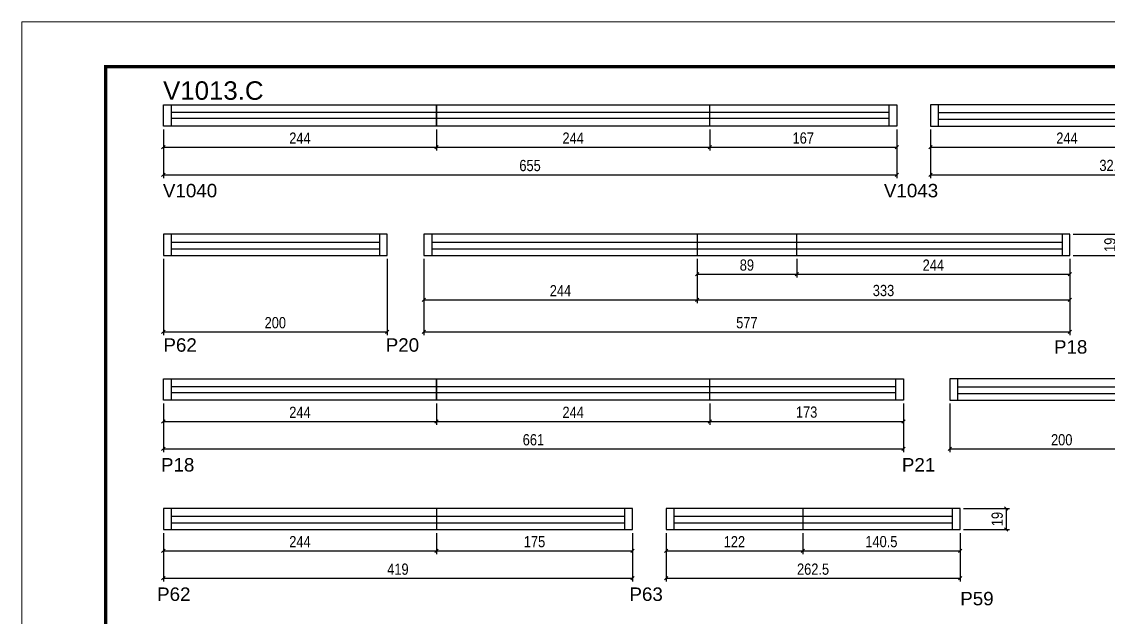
# Model space of a CAD drawing. Extents: x 1959 to 8212, y 239 to 4735.
# Drawn here: x 6727 to 7698, y 3055 to 3587 of the extents above; entities that cross this region are included whole.
import ezdxf

# ---------------------------------------------------------------- set-up
doc = ezdxf.new("R2010")
doc.units = 0
doc.linetypes.add('DASHED', pattern=[0.75, 0.5, -0.25])
for name, color, linetype in [('5', 5, 'Continuous'), ('COTA', 241, 'Continuous'), ('NOMENCLATURA', 7, 'Continuous'), ('Painéis', 200, 'Continuous'), ('SARR_2.2x7', 40, 'Continuous')]:
    doc.layers.add(name, color=color, linetype=linetype)
doc.layers.add('Folhas', color=255, linetype='Continuous', lineweight=9)
doc.layers.add('SARRAFO DE PRESSAO', color=251, linetype='DASHED', lineweight=9)
doc.styles.add('COTA TECNICA', font='techl___.ttf', dxfattribs={"height": 10})
doc.styles.add('COTA TECNICA-50', font='techl___.ttf', dxfattribs={"height": 10})
doc.styles.get("Standard").update_dxf_attribs({"font": 'arial.ttf'})
doc.dimstyles.new('COTA PAINEL-50', dxfattribs={"dimtxt": 10, "dimasz": 3, "dimexe": 3, "dimexo": 3, "dimgap": 3, "dimtad": 1, "dimdec": 1, "dimzin": 12, "dimdsep": 46, "dimtxsty": 'COTA TECNICA-50', "dimblk1": 'OBLIQUE', "dimblk2": 'OBLIQUE', "dimsah": 1, "dimcen": 0.9, "dimclrd": 4, "dimclre": 4, "dimclrt": 240, "dimadec": 1, "dimazin": 3, "dimtfac": 1, "dimtdec": 1, "dimtmove": 0, "dimatfit": 3, "dimfxl": 1, "dimtolj": 1, "dimtzin": 12, "dimarcsym": 0})
doc.dimstyles.new('PAINEL', dxfattribs={"dimtxt": 10, "dimasz": 3, "dimexe": 3, "dimexo": 3, "dimgap": 3, "dimtad": 1, "dimdec": 1, "dimzin": 12, "dimdsep": 46, "dimtxsty": 'COTA TECNICA', "dimblk1": 'OBLIQUE', "dimblk2": 'OBLIQUE', "dimsah": 1, "dimcen": 0.9, "dimclrd": 4, "dimclre": 4, "dimclrt": 240, "dimadec": 1, "dimazin": 3, "dimtfac": 1, "dimtdec": 1, "dimtmove": 0, "dimatfit": 3, "dimfxl": 1, "dimtolj": 1, "dimtzin": 12, "dimarcsym": 0})

# ---------------------------------------------------------------- blocks, each defined once
blk = doc.blocks.new('9999999999')
at = {"layer": 'Folhas'}
blk.add_lwpolyline([(98138.98, 34190.21), (99623.98, 34190.21), (99623.98, 35240.21), (98138.98, 35240.21)], close=True, dxfattribs=at)
at = {"layer": 'Folhas', "color": 30, "const_width": 3}
blk.add_lwpolyline([(98213.98, 34230.21), (99583.98, 34230.21), (99583.98, 35200.21), (98213.98, 35200.21)], close=True, dxfattribs=at)
blk = doc.blocks.new('_Oblique')
at = {"color": 0, "linetype": 'ByBlock', "lineweight": -2}
blk.add_line((-0.5, -0.5), (0.5, 0.5), dxfattribs=at)
blk = doc.blocks.new('*D75')
at = {"layer": 'COTA', "color": 4, "linetype": 'ByBlock', "lineweight": -2, "transparency": 16777216}
for p, q in [((6853.73, 3490.51), (6853.73, 3471.67)), ((7097.73, 3490.51), (7097.73, 3471.67)), ((6853.73, 3474.67), (7097.73, 3474.67))]:
    blk.add_line(p, q, dxfattribs=at)
at = {"layer": 'Defpoints', "color": 0, "linetype": 'ByBlock', "transparency": 16777216}
for p in [(6853.73, 3493.51), (7097.73, 3493.51), (7097.73, 3474.67)]:
    blk.add_point(p, dxfattribs=at)
at = {"layer": 'COTA', "color": 4, "linetype": 'ByBlock', "lineweight": -2, "transparency": 16777216, "xscale": 3, "yscale": 3, "zscale": 3, "rotation": 180}
blk.add_blockref('_Oblique', (6853.73, 3474.67), dxfattribs=at)
at = {"layer": 'COTA', "color": 4, "linetype": 'ByBlock', "lineweight": -2, "transparency": 16777216, "xscale": 3, "yscale": 3, "zscale": 3}
blk.add_blockref('_Oblique', (7097.73, 3474.67), dxfattribs=at)
at = {"layer": 'COTA', "color": 240, "linetype": 'ByBlock', "transparency": 16777216, "insert": (6975.73, 3482.74), "char_height": 10, "attachment_point": 5, "style": 'COTA TECNICA-50'}
blk.add_mtext('\\A1;244', dxfattribs=at)
blk = doc.blocks.new('*D76')
at = {"layer": 'COTA', "color": 4, "linetype": 'ByBlock', "lineweight": -2, "transparency": 16777216}
for p, q in [((7097.73, 3490.51), (7097.73, 3471.67)), ((7341.73, 3490.51), (7341.73, 3471.67)), ((7097.73, 3474.67), (7341.73, 3474.67))]:
    blk.add_line(p, q, dxfattribs=at)
at = {"layer": 'Defpoints', "color": 0, "linetype": 'ByBlock', "transparency": 16777216}
for p in [(7097.73, 3493.51), (7341.73, 3493.51), (7341.73, 3474.67)]:
    blk.add_point(p, dxfattribs=at)
at = {"layer": 'COTA', "color": 4, "linetype": 'ByBlock', "lineweight": -2, "transparency": 16777216, "xscale": 3, "yscale": 3, "zscale": 3, "rotation": 180}
blk.add_blockref('_Oblique', (7097.73, 3474.67), dxfattribs=at)
at = {"layer": 'COTA', "color": 4, "linetype": 'ByBlock', "lineweight": -2, "transparency": 16777216, "xscale": 3, "yscale": 3, "zscale": 3}
blk.add_blockref('_Oblique', (7341.73, 3474.67), dxfattribs=at)
at = {"layer": 'COTA', "color": 240, "linetype": 'ByBlock', "transparency": 16777216, "insert": (7219.73, 3482.74), "char_height": 10, "attachment_point": 5, "style": 'COTA TECNICA-50'}
blk.add_mtext('\\A1;244', dxfattribs=at)
blk = doc.blocks.new('*D77')
at = {"layer": 'COTA', "color": 4, "lineweight": -2, "transparency": 16777216}
for p, q in [((6853.73, 3490.51), (6853.73, 3447.09)), ((7508.73, 3490.51), (7508.73, 3447.09)), ((6853.73, 3450.09), (7508.73, 3450.09))]:
    blk.add_line(p, q, dxfattribs=at)
at = {"layer": 'Defpoints', "color": 0, "transparency": 16777216}
for p in [(6853.73, 3493.51), (7508.73, 3493.51), (7508.73, 3450.09)]:
    blk.add_point(p, dxfattribs=at)
at = {"layer": 'COTA', "color": 4, "lineweight": -2, "transparency": 16777216, "xscale": 3, "yscale": 3, "zscale": 3, "rotation": 180}
blk.add_blockref('_Oblique', (6853.73, 3450.09), dxfattribs=at)
at = {"layer": 'COTA', "color": 4, "lineweight": -2, "transparency": 16777216, "xscale": 3, "yscale": 3, "zscale": 3}
blk.add_blockref('_Oblique', (7508.73, 3450.09), dxfattribs=at)
at = {"layer": 'COTA', "color": 240, "transparency": 16777216, "insert": (7181.23, 3458.2), "char_height": 10, "attachment_point": 5, "style": 'COTA TECNICA'}
blk.add_mtext('\\A1;655', dxfattribs=at)
blk = doc.blocks.new('*D78')
at = {"layer": 'COTA', "color": 4, "lineweight": -2, "transparency": 16777216}
for p, q in [((7341.73, 3490.51), (7341.73, 3471.67)), ((7508.73, 3490.51), (7508.73, 3471.67)), ((7341.73, 3474.67), (7508.73, 3474.67))]:
    blk.add_line(p, q, dxfattribs=at)
at = {"layer": 'Defpoints', "color": 0, "transparency": 16777216}
for p in [(7341.73, 3493.51), (7508.73, 3493.51), (7508.73, 3474.67)]:
    blk.add_point(p, dxfattribs=at)
at = {"layer": 'COTA', "color": 4, "lineweight": -2, "transparency": 16777216, "xscale": 3, "yscale": 3, "zscale": 3, "rotation": 180}
blk.add_blockref('_Oblique', (7341.73, 3474.67), dxfattribs=at)
at = {"layer": 'COTA', "color": 4, "lineweight": -2, "transparency": 16777216, "xscale": 3, "yscale": 3, "zscale": 3}
blk.add_blockref('_Oblique', (7508.73, 3474.67), dxfattribs=at)
at = {"layer": 'COTA', "color": 240, "transparency": 16777216, "insert": (7425.23, 3482.77), "char_height": 10, "attachment_point": 5, "style": 'COTA TECNICA'}
blk.add_mtext('\\A1;167', dxfattribs=at)
blk = doc.blocks.new('*D79')
at = {"layer": 'COTA', "color": 4, "linetype": 'ByBlock', "lineweight": -2, "transparency": 16777216}
for p, q in [((7538.73, 3490.51), (7538.73, 3447.09)), ((7859.73, 3490.51), (7859.73, 3447.09)), ((7538.73, 3450.09), (7859.73, 3450.09))]:
    blk.add_line(p, q, dxfattribs=at)
at = {"layer": 'Defpoints', "color": 0, "linetype": 'ByBlock', "transparency": 16777216}
for p in [(7538.73, 3493.51), (7859.73, 3493.51), (7859.73, 3450.09)]:
    blk.add_point(p, dxfattribs=at)
at = {"layer": 'COTA', "color": 4, "linetype": 'ByBlock', "lineweight": -2, "transparency": 16777216, "xscale": 3, "yscale": 3, "zscale": 3, "rotation": 180}
blk.add_blockref('_Oblique', (7538.73, 3450.09), dxfattribs=at)
at = {"layer": 'COTA', "color": 4, "linetype": 'ByBlock', "lineweight": -2, "transparency": 16777216, "xscale": 3, "yscale": 3, "zscale": 3}
blk.add_blockref('_Oblique', (7859.73, 3450.09), dxfattribs=at)
at = {"layer": 'COTA', "color": 240, "linetype": 'ByBlock', "transparency": 16777216, "insert": (7699.23, 3458.3), "char_height": 10, "attachment_point": 5, "style": 'COTA TECNICA-50'}
blk.add_mtext('\\A1;321', dxfattribs=at)
blk = doc.blocks.new('*D80')
at = {"layer": 'COTA', "color": 4, "lineweight": -2, "transparency": 16777216}
for p, q in [((7538.73, 3490.51), (7538.73, 3471.67)), ((7782.73, 3490.51), (7782.73, 3471.67)), ((7538.73, 3474.67), (7782.73, 3474.67))]:
    blk.add_line(p, q, dxfattribs=at)
at = {"layer": 'Defpoints', "color": 0, "transparency": 16777216}
for p in [(7538.73, 3493.51), (7782.73, 3493.51), (7782.73, 3474.67)]:
    blk.add_point(p, dxfattribs=at)
at = {"layer": 'COTA', "color": 4, "lineweight": -2, "transparency": 16777216, "xscale": 3, "yscale": 3, "zscale": 3, "rotation": 180}
blk.add_blockref('_Oblique', (7538.73, 3474.67), dxfattribs=at)
at = {"layer": 'COTA', "color": 4, "lineweight": -2, "transparency": 16777216, "xscale": 3, "yscale": 3, "zscale": 3}
blk.add_blockref('_Oblique', (7782.73, 3474.67), dxfattribs=at)
at = {"layer": 'COTA', "color": 240, "transparency": 16777216, "insert": (7660.73, 3482.74), "char_height": 10, "attachment_point": 5, "style": 'COTA TECNICA'}
blk.add_mtext('\\A1;244', dxfattribs=at)
blk = doc.blocks.new('*D83')
at = {"layer": 'COTA', "color": 4, "linetype": 'ByBlock', "lineweight": -2, "transparency": 16777216}
for p, q in [((6853.73, 3374.98), (6853.73, 3306.79)), ((7053.73, 3374.98), (7053.73, 3306.79)), ((6853.73, 3309.79), (7053.73, 3309.79))]:
    blk.add_line(p, q, dxfattribs=at)
at = {"layer": 'Defpoints', "color": 0, "linetype": 'ByBlock', "transparency": 16777216}
for p in [(6853.73, 3377.98), (7053.73, 3377.98), (7053.73, 3309.79)]:
    blk.add_point(p, dxfattribs=at)
at = {"layer": 'COTA', "color": 4, "linetype": 'ByBlock', "lineweight": -2, "transparency": 16777216, "xscale": 3, "yscale": 3, "zscale": 3, "rotation": 180}
blk.add_blockref('_Oblique', (6853.73, 3309.79), dxfattribs=at)
at = {"layer": 'COTA', "color": 4, "linetype": 'ByBlock', "lineweight": -2, "transparency": 16777216, "xscale": 3, "yscale": 3, "zscale": 3}
blk.add_blockref('_Oblique', (7053.73, 3309.79), dxfattribs=at)
at = {"layer": 'COTA', "color": 240, "linetype": 'ByBlock', "transparency": 16777216, "insert": (6953.73, 3317.89), "char_height": 10, "attachment_point": 5, "style": 'COTA TECNICA-50'}
blk.add_mtext('\\A1;200', dxfattribs=at)
blk = doc.blocks.new('*D237')
at = {"layer": 'COTA', "color": 4, "linetype": 'ByBlock', "lineweight": -2, "transparency": 16777216}
for p, q in [((7086.39, 3374.98), (7086.39, 3306.79)), ((7663.39, 3374.98), (7663.39, 3306.79)), ((7086.39, 3309.79), (7663.39, 3309.79))]:
    blk.add_line(p, q, dxfattribs=at)
at = {"layer": 'Defpoints', "color": 0, "linetype": 'ByBlock', "transparency": 16777216}
for p in [(7086.39, 3377.98), (7663.39, 3377.98), (7663.39, 3309.79)]:
    blk.add_point(p, dxfattribs=at)
at = {"layer": 'COTA', "color": 4, "linetype": 'ByBlock', "lineweight": -2, "transparency": 16777216, "xscale": 3, "yscale": 3, "zscale": 3, "rotation": 180}
blk.add_blockref('_Oblique', (7086.39, 3309.79), dxfattribs=at)
at = {"layer": 'COTA', "color": 4, "linetype": 'ByBlock', "lineweight": -2, "transparency": 16777216, "xscale": 3, "yscale": 3, "zscale": 3}
blk.add_blockref('_Oblique', (7663.39, 3309.79), dxfattribs=at)
at = {"layer": 'COTA', "color": 240, "linetype": 'ByBlock', "transparency": 16777216, "insert": (7374.89, 3317.9), "char_height": 10, "attachment_point": 5, "style": 'COTA TECNICA-50'}
blk.add_mtext('\\A1;577', dxfattribs=at)
blk = doc.blocks.new('*D238')
at = {"layer": 'COTA', "color": 4, "lineweight": -2, "transparency": 16777216}
for p, q in [((7086.39, 3374.98), (7086.39, 3335.41)), ((7330.39, 3374.98), (7330.39, 3335.41)), ((7086.39, 3338.41), (7330.39, 3338.41))]:
    blk.add_line(p, q, dxfattribs=at)
at = {"layer": 'Defpoints', "color": 0, "transparency": 16777216}
for p in [(7086.39, 3377.98), (7330.39, 3377.98), (7330.39, 3338.41)]:
    blk.add_point(p, dxfattribs=at)
at = {"layer": 'COTA', "color": 4, "lineweight": -2, "transparency": 16777216, "xscale": 3, "yscale": 3, "zscale": 3, "rotation": 180}
blk.add_blockref('_Oblique', (7086.39, 3338.41), dxfattribs=at)
at = {"layer": 'COTA', "color": 4, "lineweight": -2, "transparency": 16777216, "xscale": 3, "yscale": 3, "zscale": 3}
blk.add_blockref('_Oblique', (7330.39, 3338.41), dxfattribs=at)
at = {"layer": 'COTA', "color": 240, "transparency": 16777216, "insert": (7208.39, 3346.48), "char_height": 10, "attachment_point": 5, "style": 'COTA TECNICA'}
blk.add_mtext('\\A1;244', dxfattribs=at)
blk = doc.blocks.new('*D239')
at = {"layer": 'COTA', "color": 4, "lineweight": -2, "transparency": 16777216}
for p, q in [((7330.39, 3374.98), (7330.39, 3335.41)), ((7663.39, 3374.98), (7663.39, 3335.41)), ((7330.39, 3338.41), (7663.39, 3338.41))]:
    blk.add_line(p, q, dxfattribs=at)
at = {"layer": 'Defpoints', "color": 0, "transparency": 16777216}
for p in [(7330.39, 3377.98), (7663.39, 3377.98), (7663.39, 3338.41)]:
    blk.add_point(p, dxfattribs=at)
at = {"layer": 'COTA', "color": 4, "lineweight": -2, "transparency": 16777216, "xscale": 3, "yscale": 3, "zscale": 3, "rotation": 180}
blk.add_blockref('_Oblique', (7330.39, 3338.41), dxfattribs=at)
at = {"layer": 'COTA', "color": 4, "lineweight": -2, "transparency": 16777216, "xscale": 3, "yscale": 3, "zscale": 3}
blk.add_blockref('_Oblique', (7663.39, 3338.41), dxfattribs=at)
at = {"layer": 'COTA', "color": 240, "transparency": 16777216, "insert": (7496.89, 3346.63), "char_height": 10, "attachment_point": 5, "style": 'COTA TECNICA'}
blk.add_mtext('\\A1;333', dxfattribs=at)
blk = doc.blocks.new('*D236')
at = {"layer": 'COTA', "color": 4, "lineweight": -2, "transparency": 16777216}
for p, q in [((7666.39, 3396.98), (7710.22, 3396.98)), ((7707.22, 3396.98), (7707.22, 3377.98)), ((7666.39, 3377.98), (7710.22, 3377.98))]:
    blk.add_line(p, q, dxfattribs=at)
at = {"layer": 'Defpoints', "color": 0, "transparency": 16777216}
for p in [(7663.39, 3396.98), (7663.39, 3377.98), (7707.22, 3377.98)]:
    blk.add_point(p, dxfattribs=at)
at = {"layer": 'COTA', "color": 4, "lineweight": -2, "transparency": 16777216, "xscale": 3, "yscale": 3, "zscale": 3}
for p, rotation in [((7707.22, 3396.98), 90), ((7707.22, 3377.98), 270)]:
    blk.add_blockref('_Oblique', p, dxfattribs=dict(at, rotation=rotation))
at = {"layer": 'COTA', "color": 240, "transparency": 16777216, "insert": (7699.14, 3387.48), "char_height": 10, "attachment_point": 5, "rotation": 90, "style": 'COTA TECNICA'}
blk.add_mtext('\\A1;19', dxfattribs=at)
blk = doc.blocks.new('*D240')
at = {"layer": 'COTA', "color": 4, "lineweight": -2, "transparency": 16777216}
for p, q in [((7330.39, 3374.98), (7330.39, 3358.23)), ((7419.39, 3374.98), (7419.39, 3358.23)), ((7330.39, 3361.23), (7419.39, 3361.23))]:
    blk.add_line(p, q, dxfattribs=at)
at = {"layer": 'Defpoints', "color": 0, "transparency": 16777216}
for p in [(7330.39, 3377.98), (7419.39, 3377.98), (7419.39, 3361.23)]:
    blk.add_point(p, dxfattribs=at)
at = {"layer": 'COTA', "color": 4, "lineweight": -2, "transparency": 16777216, "xscale": 3, "yscale": 3, "zscale": 3, "rotation": 180}
blk.add_blockref('_Oblique', (7330.39, 3361.23), dxfattribs=at)
at = {"layer": 'COTA', "color": 4, "lineweight": -2, "transparency": 16777216, "xscale": 3, "yscale": 3, "zscale": 3}
blk.add_blockref('_Oblique', (7419.39, 3361.23), dxfattribs=at)
at = {"layer": 'COTA', "color": 240, "transparency": 16777216, "insert": (7374.89, 3369.33), "char_height": 10, "attachment_point": 5, "style": 'COTA TECNICA'}
blk.add_mtext('\\A1;89', dxfattribs=at)
blk = doc.blocks.new('*D241')
at = {"layer": 'COTA', "color": 4, "lineweight": -2, "transparency": 16777216}
for p, q in [((7419.39, 3374.98), (7419.39, 3358.23)), ((7663.39, 3374.98), (7663.39, 3358.23)), ((7419.39, 3361.23), (7663.39, 3361.23))]:
    blk.add_line(p, q, dxfattribs=at)
at = {"layer": 'Defpoints', "color": 0, "transparency": 16777216}
for p in [(7419.39, 3377.98), (7663.39, 3377.98), (7663.39, 3361.23)]:
    blk.add_point(p, dxfattribs=at)
at = {"layer": 'COTA', "color": 4, "lineweight": -2, "transparency": 16777216, "xscale": 3, "yscale": 3, "zscale": 3, "rotation": 180}
blk.add_blockref('_Oblique', (7419.39, 3361.23), dxfattribs=at)
at = {"layer": 'COTA', "color": 4, "lineweight": -2, "transparency": 16777216, "xscale": 3, "yscale": 3, "zscale": 3}
blk.add_blockref('_Oblique', (7663.39, 3361.23), dxfattribs=at)
at = {"layer": 'COTA', "color": 240, "transparency": 16777216, "insert": (7541.39, 3369.31), "char_height": 10, "attachment_point": 5, "style": 'COTA TECNICA'}
blk.add_mtext('\\A1;244', dxfattribs=at)
blk = doc.blocks.new('*D242')
at = {"layer": 'COTA', "color": 4, "linetype": 'ByBlock', "lineweight": -2, "transparency": 16777216}
for p, q in [((6853.73, 3245.7), (6853.73, 3226.85)), ((7097.73, 3245.7), (7097.73, 3226.85)), ((6853.73, 3229.85), (7097.73, 3229.85))]:
    blk.add_line(p, q, dxfattribs=at)
at = {"layer": 'Defpoints', "color": 0, "linetype": 'ByBlock', "transparency": 16777216}
for p in [(6853.73, 3248.7), (7097.73, 3248.7), (7097.73, 3229.85)]:
    blk.add_point(p, dxfattribs=at)
at = {"layer": 'COTA', "color": 4, "linetype": 'ByBlock', "lineweight": -2, "transparency": 16777216, "xscale": 3, "yscale": 3, "zscale": 3, "rotation": 180}
blk.add_blockref('_Oblique', (6853.73, 3229.85), dxfattribs=at)
at = {"layer": 'COTA', "color": 4, "linetype": 'ByBlock', "lineweight": -2, "transparency": 16777216, "xscale": 3, "yscale": 3, "zscale": 3}
blk.add_blockref('_Oblique', (7097.73, 3229.85), dxfattribs=at)
at = {"layer": 'COTA', "color": 240, "linetype": 'ByBlock', "transparency": 16777216, "insert": (6975.73, 3237.92), "char_height": 10, "attachment_point": 5, "style": 'COTA TECNICA-50'}
blk.add_mtext('\\A1;244', dxfattribs=at)
blk = doc.blocks.new('*D243')
at = {"layer": 'COTA', "color": 4, "linetype": 'ByBlock', "lineweight": -2, "transparency": 16777216}
for p, q in [((7097.73, 3245.7), (7097.73, 3226.85)), ((7341.73, 3245.7), (7341.73, 3226.85)), ((7097.73, 3229.85), (7341.73, 3229.85))]:
    blk.add_line(p, q, dxfattribs=at)
at = {"layer": 'Defpoints', "color": 0, "linetype": 'ByBlock', "transparency": 16777216}
for p in [(7097.73, 3248.7), (7341.73, 3248.7), (7341.73, 3229.85)]:
    blk.add_point(p, dxfattribs=at)
at = {"layer": 'COTA', "color": 4, "linetype": 'ByBlock', "lineweight": -2, "transparency": 16777216, "xscale": 3, "yscale": 3, "zscale": 3, "rotation": 180}
blk.add_blockref('_Oblique', (7097.73, 3229.85), dxfattribs=at)
at = {"layer": 'COTA', "color": 4, "linetype": 'ByBlock', "lineweight": -2, "transparency": 16777216, "xscale": 3, "yscale": 3, "zscale": 3}
blk.add_blockref('_Oblique', (7341.73, 3229.85), dxfattribs=at)
at = {"layer": 'COTA', "color": 240, "linetype": 'ByBlock', "transparency": 16777216, "insert": (7219.73, 3237.92), "char_height": 10, "attachment_point": 5, "style": 'COTA TECNICA-50'}
blk.add_mtext('\\A1;244', dxfattribs=at)
blk = doc.blocks.new('*D244')
at = {"layer": 'COTA', "color": 4, "lineweight": -2, "transparency": 16777216}
for p, q in [((6853.73, 3245.7), (6853.73, 3202.27)), ((7514.73, 3245.7), (7514.73, 3202.27)), ((6853.73, 3205.27), (7514.73, 3205.27))]:
    blk.add_line(p, q, dxfattribs=at)
at = {"layer": 'Defpoints', "color": 0, "transparency": 16777216}
for p in [(6853.73, 3248.7), (7514.73, 3248.7), (7514.73, 3205.27)]:
    blk.add_point(p, dxfattribs=at)
at = {"layer": 'COTA', "color": 4, "lineweight": -2, "transparency": 16777216, "xscale": 3, "yscale": 3, "zscale": 3, "rotation": 180}
blk.add_blockref('_Oblique', (6853.73, 3205.27), dxfattribs=at)
at = {"layer": 'COTA', "color": 4, "lineweight": -2, "transparency": 16777216, "xscale": 3, "yscale": 3, "zscale": 3}
blk.add_blockref('_Oblique', (7514.73, 3205.27), dxfattribs=at)
at = {"layer": 'COTA', "color": 240, "transparency": 16777216, "insert": (7184.23, 3213.37), "char_height": 10, "attachment_point": 5, "style": 'COTA TECNICA'}
blk.add_mtext('\\A1;661', dxfattribs=at)
blk = doc.blocks.new('*D245')
at = {"layer": 'COTA', "color": 4, "lineweight": -2, "transparency": 16777216}
for p, q in [((7341.73, 3245.7), (7341.73, 3226.85)), ((7514.73, 3245.7), (7514.73, 3226.85)), ((7341.73, 3229.85), (7514.73, 3229.85))]:
    blk.add_line(p, q, dxfattribs=at)
at = {"layer": 'Defpoints', "color": 0, "transparency": 16777216}
for p in [(7341.73, 3248.7), (7514.73, 3248.7), (7514.73, 3229.85)]:
    blk.add_point(p, dxfattribs=at)
at = {"layer": 'COTA', "color": 4, "lineweight": -2, "transparency": 16777216, "xscale": 3, "yscale": 3, "zscale": 3, "rotation": 180}
blk.add_blockref('_Oblique', (7341.73, 3229.85), dxfattribs=at)
at = {"layer": 'COTA', "color": 4, "lineweight": -2, "transparency": 16777216, "xscale": 3, "yscale": 3, "zscale": 3}
blk.add_blockref('_Oblique', (7514.73, 3229.85), dxfattribs=at)
at = {"layer": 'COTA', "color": 240, "transparency": 16777216, "insert": (7428.23, 3238.07), "char_height": 10, "attachment_point": 5, "style": 'COTA TECNICA'}
blk.add_mtext('\\A1;173', dxfattribs=at)
blk = doc.blocks.new('*D247')
at = {"layer": 'COTA', "color": 4, "linetype": 'ByBlock', "lineweight": -2, "transparency": 16777216}
for p, q in [((7556.05, 3245.7), (7556.05, 3202.27)), ((7756.05, 3245.7), (7756.05, 3202.27)), ((7556.05, 3205.27), (7756.05, 3205.27))]:
    blk.add_line(p, q, dxfattribs=at)
at = {"layer": 'Defpoints', "color": 0, "linetype": 'ByBlock', "transparency": 16777216}
for p in [(7556.05, 3248.7), (7756.05, 3248.7), (7756.05, 3205.27)]:
    blk.add_point(p, dxfattribs=at)
at = {"layer": 'COTA', "color": 4, "linetype": 'ByBlock', "lineweight": -2, "transparency": 16777216, "xscale": 3, "yscale": 3, "zscale": 3, "rotation": 180}
blk.add_blockref('_Oblique', (7556.05, 3205.27), dxfattribs=at)
at = {"layer": 'COTA', "color": 4, "linetype": 'ByBlock', "lineweight": -2, "transparency": 16777216, "xscale": 3, "yscale": 3, "zscale": 3}
blk.add_blockref('_Oblique', (7756.05, 3205.27), dxfattribs=at)
at = {"layer": 'COTA', "color": 240, "linetype": 'ByBlock', "transparency": 16777216, "insert": (7656.05, 3213.37), "char_height": 10, "attachment_point": 5, "style": 'COTA TECNICA-50'}
blk.add_mtext('\\A1;200', dxfattribs=at)
blk = doc.blocks.new('*D248')
at = {"layer": 'COTA', "color": 4, "linetype": 'ByBlock', "lineweight": -2, "transparency": 16777216}
for p, q in [((6853.73, 3130.18), (6853.73, 3086.75)), ((7272.73, 3130.18), (7272.73, 3086.75)), ((6853.73, 3089.75), (7272.73, 3089.75))]:
    blk.add_line(p, q, dxfattribs=at)
at = {"layer": 'Defpoints', "color": 0, "linetype": 'ByBlock', "transparency": 16777216}
for p in [(6853.73, 3133.18), (7272.73, 3133.18), (7272.73, 3089.75)]:
    blk.add_point(p, dxfattribs=at)
at = {"layer": 'COTA', "color": 4, "linetype": 'ByBlock', "lineweight": -2, "transparency": 16777216, "xscale": 3, "yscale": 3, "zscale": 3, "rotation": 180}
blk.add_blockref('_Oblique', (6853.73, 3089.75), dxfattribs=at)
at = {"layer": 'COTA', "color": 4, "linetype": 'ByBlock', "lineweight": -2, "transparency": 16777216, "xscale": 3, "yscale": 3, "zscale": 3}
blk.add_blockref('_Oblique', (7272.73, 3089.75), dxfattribs=at)
at = {"layer": 'COTA', "color": 240, "linetype": 'ByBlock', "transparency": 16777216, "insert": (7063.23, 3097.86), "char_height": 10, "attachment_point": 5, "style": 'COTA TECNICA-50'}
blk.add_mtext('\\A1;419', dxfattribs=at)
blk = doc.blocks.new('*D249')
at = {"layer": 'COTA', "color": 4, "lineweight": -2, "transparency": 16777216}
for p, q in [((6853.73, 3130.18), (6853.73, 3111.33)), ((7097.73, 3130.18), (7097.73, 3111.33)), ((6853.73, 3114.33), (7097.73, 3114.33))]:
    blk.add_line(p, q, dxfattribs=at)
at = {"layer": 'Defpoints', "color": 0, "transparency": 16777216}
for p in [(6853.73, 3133.18), (7097.73, 3133.18), (7097.73, 3114.33)]:
    blk.add_point(p, dxfattribs=at)
at = {"layer": 'COTA', "color": 4, "lineweight": -2, "transparency": 16777216, "xscale": 3, "yscale": 3, "zscale": 3, "rotation": 180}
blk.add_blockref('_Oblique', (6853.73, 3114.33), dxfattribs=at)
at = {"layer": 'COTA', "color": 4, "lineweight": -2, "transparency": 16777216, "xscale": 3, "yscale": 3, "zscale": 3}
blk.add_blockref('_Oblique', (7097.73, 3114.33), dxfattribs=at)
at = {"layer": 'COTA', "color": 240, "transparency": 16777216, "insert": (6975.73, 3122.41), "char_height": 10, "attachment_point": 5, "style": 'COTA TECNICA'}
blk.add_mtext('\\A1;244', dxfattribs=at)
blk = doc.blocks.new('*D250')
at = {"layer": 'COTA', "color": 4, "lineweight": -2, "transparency": 16777216}
for p, q in [((7097.73, 3130.18), (7097.73, 3111.33)), ((7272.73, 3130.18), (7272.73, 3111.33)), ((7097.73, 3114.33), (7272.73, 3114.33))]:
    blk.add_line(p, q, dxfattribs=at)
at = {"layer": 'Defpoints', "color": 0, "transparency": 16777216}
for p in [(7097.73, 3133.18), (7272.73, 3133.18), (7272.73, 3114.33)]:
    blk.add_point(p, dxfattribs=at)
at = {"layer": 'COTA', "color": 4, "lineweight": -2, "transparency": 16777216, "xscale": 3, "yscale": 3, "zscale": 3, "rotation": 180}
blk.add_blockref('_Oblique', (7097.73, 3114.33), dxfattribs=at)
at = {"layer": 'COTA', "color": 4, "lineweight": -2, "transparency": 16777216, "xscale": 3, "yscale": 3, "zscale": 3}
blk.add_blockref('_Oblique', (7272.73, 3114.33), dxfattribs=at)
at = {"layer": 'COTA', "color": 240, "transparency": 16777216, "insert": (7185.23, 3122.44), "char_height": 10, "attachment_point": 5, "style": 'COTA TECNICA'}
blk.add_mtext('\\A1;175', dxfattribs=at)
blk = doc.blocks.new('*D253')
at = {"layer": 'COTA', "color": 4, "linetype": 'ByBlock', "lineweight": -2, "transparency": 16777216}
for p, q in [((7302.73, 3130.18), (7302.73, 3086.75)), ((7565.23, 3130.18), (7565.23, 3086.75)), ((7302.73, 3089.75), (7565.23, 3089.75))]:
    blk.add_line(p, q, dxfattribs=at)
at = {"layer": 'Defpoints', "color": 0, "linetype": 'ByBlock', "transparency": 16777216}
for p in [(7302.73, 3133.18), (7565.23, 3133.18), (7565.23, 3089.75)]:
    blk.add_point(p, dxfattribs=at)
at = {"layer": 'COTA', "color": 4, "linetype": 'ByBlock', "lineweight": -2, "transparency": 16777216, "xscale": 3, "yscale": 3, "zscale": 3, "rotation": 180}
blk.add_blockref('_Oblique', (7302.73, 3089.75), dxfattribs=at)
at = {"layer": 'COTA', "color": 4, "linetype": 'ByBlock', "lineweight": -2, "transparency": 16777216, "xscale": 3, "yscale": 3, "zscale": 3}
blk.add_blockref('_Oblique', (7565.23, 3089.75), dxfattribs=at)
at = {"layer": 'COTA', "color": 240, "linetype": 'ByBlock', "transparency": 16777216, "insert": (7433.98, 3097.86), "char_height": 10, "attachment_point": 5, "style": 'COTA TECNICA-50'}
blk.add_mtext('\\A1;262.5', dxfattribs=at)
blk = doc.blocks.new('*D251')
at = {"layer": 'COTA', "color": 4, "lineweight": -2, "transparency": 16777216}
for p, q in [((7302.73, 3130.18), (7302.73, 3111.33)), ((7424.73, 3130.18), (7424.73, 3111.33)), ((7302.73, 3114.33), (7424.73, 3114.33))]:
    blk.add_line(p, q, dxfattribs=at)
at = {"layer": 'Defpoints', "color": 0, "transparency": 16777216}
for p in [(7302.73, 3133.18), (7424.73, 3133.18), (7424.73, 3114.33)]:
    blk.add_point(p, dxfattribs=at)
at = {"layer": 'COTA', "color": 4, "lineweight": -2, "transparency": 16777216, "xscale": 3, "yscale": 3, "zscale": 3, "rotation": 180}
blk.add_blockref('_Oblique', (7302.73, 3114.33), dxfattribs=at)
at = {"layer": 'COTA', "color": 4, "lineweight": -2, "transparency": 16777216, "xscale": 3, "yscale": 3, "zscale": 3}
blk.add_blockref('_Oblique', (7424.73, 3114.33), dxfattribs=at)
at = {"layer": 'COTA', "color": 240, "transparency": 16777216, "insert": (7363.73, 3122.39), "char_height": 10, "attachment_point": 5, "style": 'COTA TECNICA'}
blk.add_mtext('\\A1;122', dxfattribs=at)
blk = doc.blocks.new('*D252')
at = {"layer": 'COTA', "color": 4, "lineweight": -2, "transparency": 16777216}
for p, q in [((7424.73, 3130.18), (7424.73, 3111.33)), ((7565.23, 3130.18), (7565.23, 3111.33)), ((7424.73, 3114.33), (7565.23, 3114.33))]:
    blk.add_line(p, q, dxfattribs=at)
at = {"layer": 'Defpoints', "color": 0, "transparency": 16777216}
for p in [(7424.73, 3133.18), (7565.23, 3133.18), (7565.23, 3114.33)]:
    blk.add_point(p, dxfattribs=at)
at = {"layer": 'COTA', "color": 4, "lineweight": -2, "transparency": 16777216, "xscale": 3, "yscale": 3, "zscale": 3, "rotation": 180}
blk.add_blockref('_Oblique', (7424.73, 3114.33), dxfattribs=at)
at = {"layer": 'COTA', "color": 4, "lineweight": -2, "transparency": 16777216, "xscale": 3, "yscale": 3, "zscale": 3}
blk.add_blockref('_Oblique', (7565.23, 3114.33), dxfattribs=at)
at = {"layer": 'COTA', "color": 240, "transparency": 16777216, "insert": (7494.98, 3122.44), "char_height": 10, "attachment_point": 5, "style": 'COTA TECNICA'}
blk.add_mtext('\\A1;140.5', dxfattribs=at)
blk = doc.blocks.new('*D254')
at = {"layer": 'COTA', "color": 4, "lineweight": -2, "transparency": 16777216}
for p, q in [((7568.23, 3152.18), (7609.55, 3152.18)), ((7606.55, 3152.18), (7606.55, 3133.18)), ((7568.23, 3133.18), (7609.55, 3133.18))]:
    blk.add_line(p, q, dxfattribs=at)
at = {"layer": 'Defpoints', "color": 0, "transparency": 16777216}
for p in [(7565.23, 3152.18), (7565.23, 3133.18), (7606.55, 3133.18)]:
    blk.add_point(p, dxfattribs=at)
at = {"layer": 'COTA', "color": 4, "lineweight": -2, "transparency": 16777216, "xscale": 3, "yscale": 3, "zscale": 3}
for p, rotation in [((7606.55, 3152.18), 90), ((7606.55, 3133.18), 270)]:
    blk.add_blockref('_Oblique', p, dxfattribs=dict(at, rotation=rotation))
at = {"layer": 'COTA', "color": 240, "transparency": 16777216, "insert": (7598.46, 3142.68), "char_height": 10, "attachment_point": 5, "rotation": 90, "style": 'COTA TECNICA'}
blk.add_mtext('\\A1;19', dxfattribs=at)

msp = doc.modelspace()

# ---------------------------------------------------------------- linework, layer by layer
at = {"layer": 'Painéis'}
for p, q in [((7097.73, 3512.51), (7508.73, 3512.51)), ((7097.73, 3493.51), (7097.73, 3512.51)), ((7341.73, 3493.51), (7341.73, 3512.51)), ((7508.73, 3512.51), (7508.73, 3493.51)), ((7508.73, 3493.51), (7097.73, 3493.51)), ((7097.73, 3267.7), (7514.73, 3267.7)), ((7097.73, 3248.7), (7097.73, 3267.7)), ((7341.73, 3248.7), (7341.73, 3267.7)), ((7514.73, 3267.7), (7514.73, 3248.7)), ((7514.73, 3248.7), (7097.73, 3248.7))]:
    msp.add_line(p, q, dxfattribs=at)
at = {"layer": 'Painéis', "linetype": 'ByBlock'}
for p, q in [((7086.39, 3396.98), (7086.39, 3377.98)), ((7663.39, 3396.98), (7086.39, 3396.98)), ((7330.39, 3396.98), (7330.39, 3377.98)), ((7419.39, 3377.98), (7419.39, 3396.98)), ((7663.39, 3377.98), (7663.39, 3396.98)), ((7086.39, 3377.98), (7663.39, 3377.98)), ((7097.73, 3152.18), (7097.73, 3133.18)), ((7424.73, 3152.18), (7424.73, 3133.18))]:
    msp.add_line(p, q, dxfattribs=at)
at = {"layer": 'Painéis'}
for points in [[(7097.73, 3493.51), (6853.73, 3493.51), (6853.73, 3512.51), (7097.73, 3512.51)], [(7097.73, 3248.7), (6853.73, 3248.7), (6853.73, 3267.7), (7097.73, 3267.7)]]:
    msp.add_lwpolyline(points, close=True, dxfattribs=at)
at = {"layer": 'Painéis', "linetype": 'ByBlock'}
for points in [[(7538.73, 3512.51), (7538.73, 3493.51), (7859.73, 3493.51), (7859.73, 3512.51)], [(6853.73, 3396.98), (6853.73, 3377.98), (7053.73, 3377.98), (7053.73, 3396.98)], [(7556.05, 3267.7), (7556.05, 3248.7), (7756.05, 3248.7), (7756.05, 3267.7)], [(6853.73, 3152.18), (6853.73, 3133.18), (7272.73, 3133.18), (7272.73, 3152.18)], [(7302.73, 3152.18), (7302.73, 3133.18), (7565.23, 3133.18), (7565.23, 3152.18)]]:
    msp.add_lwpolyline(points, close=True, dxfattribs=at)
at = {"layer": 'SARR_2.2x7', "linetype": 'Continuous'}
for p, q in [((6860.73, 3512.51), (6860.73, 3493.51)), ((7097.73, 3505.51), (6860.73, 3505.51)), ((7341.73, 3505.51), (7097.73, 3505.51)), ((7501.73, 3505.51), (7341.73, 3505.51)), ((7501.73, 3512.51), (7501.73, 3493.51)), ((7545.73, 3512.51), (7545.73, 3493.51)), ((7545.73, 3505.51), (7852.73, 3505.51)), ((6860.73, 3500.51), (7097.73, 3500.51)), ((7097.73, 3500.51), (7341.73, 3500.51)), ((7341.73, 3500.51), (7501.73, 3500.51)), ((7545.73, 3499.51), (7852.73, 3499.51)), ((6860.73, 3396.98), (6860.73, 3377.98)), ((7046.73, 3396.98), (7046.73, 3377.98)), ((7093.39, 3396.98), (7093.39, 3377.98)), ((7656.39, 3396.98), (7656.39, 3377.98)), ((6860.73, 3389.98), (7046.73, 3389.98)), ((7093.39, 3389.98), (7656.39, 3389.98)), ((6860.73, 3383.98), (7046.73, 3383.98)), ((7093.39, 3383.98), (7656.39, 3383.98)), ((6860.73, 3267.7), (6860.73, 3248.7)), ((7097.73, 3260.7), (6860.73, 3260.7)), ((7341.73, 3260.7), (7097.73, 3260.7)), ((7507.73, 3260.7), (7341.73, 3260.7)), ((7507.73, 3267.7), (7507.73, 3248.7)), ((7563.05, 3267.7), (7563.05, 3248.7)), ((7563.05, 3260.7), (7749.05, 3260.7)), ((6860.73, 3255.7), (7097.73, 3255.7)), ((7097.73, 3255.7), (7341.73, 3255.7)), ((7341.73, 3255.7), (7507.73, 3255.7)), ((7563.05, 3254.7), (7749.05, 3254.7)), ((6860.73, 3152.18), (6860.73, 3133.18)), ((6860.73, 3145.18), (7097.73, 3145.18)), ((7097.73, 3145.18), (7265.73, 3145.18)), ((7265.73, 3152.18), (7265.73, 3133.18)), ((7309.73, 3152.18), (7309.73, 3133.18)), ((7309.73, 3145.18), (7558.23, 3145.18)), ((7558.23, 3152.18), (7558.23, 3133.18)), ((6860.73, 3139.18), (7097.73, 3139.18)), ((7097.73, 3139.18), (7265.73, 3139.18)), ((7309.73, 3139.18), (7558.23, 3139.18))]:
    msp.add_line(p, q, dxfattribs=at)

# ---------------------------------------------------------------- block references
at = {"layer": 'SARRAFO DE PRESSAO', "color": 6, "linetype": 'ByBlock'}
msp.add_blockref('9999999999', (-91411.71, -31653.56), dxfattribs=at)

# ---------------------------------------------------------------- texts
at = {"layer": '5', "linetype": 'Continuous'}
for s, rotation, p in [('V1040', 359.99996, (6853.35, 3429.88)), ('V1043', 359.99996, (7497.23, 3429.88)), ('P62', 0.00004, (6853.81, 3292.04)), ('P20', 359.99996, (7052.34, 3292.04)), ('P18', 0.00004, (7649.12, 3290.33)), ('P18', 359.99996, (6851.61, 3185.07)), ('P21', 359.99996, (7513.31, 3185.07)), ('P62', 359.99996, (6848.15, 3069.55)), ('P63', 359.99996, (7269.99, 3069.55)), ('P59', 0.00004, (7565.42, 3065.63))]:
    msp.add_text(s, height=12, rotation=rotation, dxfattribs=at).set_placement(p)
at = {"layer": 'NOMENCLATURA', "linetype": 'Continuous'}
msp.add_text('V1013.C', height=16.5, dxfattribs=at).set_placement((6853.52, 3516.95))

# ---------------------------------------------------------------- dimensions: what is measured, and where the dimension line sits
at = {"layer": 'COTA', "color": 1, "linetype": 'ByBlock'}
for base, p1, p2, picture, middle in [((7097.73, 3474.67), (6853.73, 3493.51), (7097.73, 3493.51), '*D75', (6975.73, 3482.74)), ((7341.73, 3474.67), (7097.73, 3493.51), (7341.73, 3493.51), '*D76', (7219.73, 3482.74)), ((7859.73, 3450.09), (7538.73, 3493.51), (7859.73, 3493.51), '*D79', (7699.23, 3458.3)), ((7053.73, 3309.79), (6853.73, 3377.98), (7053.73, 3377.98), '*D83', (6953.73, 3317.89)), ((7663.39, 3309.79), (7086.39, 3377.98), (7663.39, 3377.98), '*D237', (7374.89, 3317.9)), ((7097.73, 3229.85), (6853.73, 3248.7), (7097.73, 3248.7), '*D242', (6975.73, 3237.92)), ((7341.73, 3229.85), (7097.73, 3248.7), (7341.73, 3248.7), '*D243', (7219.73, 3237.92)), ((7756.05, 3205.27), (7556.05, 3248.7), (7756.05, 3248.7), '*D247', (7656.05, 3213.37)), ((7272.73, 3089.75), (6853.73, 3133.18), (7272.73, 3133.18), '*D248', (7063.23, 3097.86)), ((7565.23, 3089.75), (7302.73, 3133.18), (7565.23, 3133.18), '*D253', (7433.98, 3097.86))]:
    dim = msp.add_linear_dim(base=base, p1=p1, p2=p2, dimstyle='COTA PAINEL-50', override={"dimarcsym": 1}, dxfattribs=at)
    dim.commit()
    dim.dimension.update_dxf_attribs({"geometry": picture, "text_midpoint": middle})
at = {"layer": 'COTA'}
for base, p1, p2, picture, middle in [((7508.73, 3450.09), (6853.73, 3493.51), (7508.73, 3493.51), '*D77', (7181.23, 3458.2)), ((7508.73, 3474.67), (7341.73, 3493.51), (7508.73, 3493.51), '*D78', (7425.23, 3482.77)), ((7782.73, 3474.67), (7538.73, 3493.51), (7782.73, 3493.51), '*D80', (7660.73, 3482.74)), ((7330.39, 3338.41), (7086.39, 3377.98), (7330.39, 3377.98), '*D238', (7208.39, 3346.48)), ((7419.39, 3361.23), (7330.39, 3377.98), (7419.39, 3377.98), '*D240', (7374.89, 3369.33)), ((7514.73, 3205.27), (6853.73, 3248.7), (7514.73, 3248.7), '*D244', (7184.23, 3213.37)), ((7514.73, 3229.85), (7341.73, 3248.7), (7514.73, 3248.7), '*D245', (7428.23, 3238.07)), ((7097.73, 3114.33), (6853.73, 3133.18), (7097.73, 3133.18), '*D249', (6975.73, 3122.41)), ((7424.73, 3114.33), (7302.73, 3133.18), (7424.73, 3133.18), '*D251', (7363.73, 3122.39))]:
    dim = msp.add_linear_dim(base=base, p1=p1, p2=p2, dimstyle='PAINEL', dxfattribs=at)
    dim.commit()
    dim.dimension.update_dxf_attribs({"geometry": picture, "text_midpoint": middle})
for base, p1, p2, picture, middle in [((7707.22, 3377.98), (7663.39, 3396.98), (7663.39, 3377.98), '*D236', (7699.14, 3387.48)), ((7606.55, 3133.18), (7565.23, 3152.18), (7565.23, 3133.18), '*D254', (7598.46, 3142.68))]:
    dim = msp.add_linear_dim(base=base, p1=p1, p2=p2, angle=90, dimstyle='PAINEL', dxfattribs=at)
    dim.commit()
    dim.dimension.update_dxf_attribs({"geometry": picture, "text_midpoint": middle})
for base, p1, p2, picture, middle in [((7663.39, 3338.41), (7330.39, 3377.98), (7663.39, 3377.98), '*D239', (7496.89, 3346.63)), ((7663.39, 3361.23), (7419.39, 3377.98), (7663.39, 3377.98), '*D241', (7541.39, 3369.31)), ((7272.73, 3114.33), (7097.73, 3133.18), (7272.73, 3133.18), '*D250', (7185.23, 3122.44)), ((7565.23, 3114.33), (7424.73, 3133.18), (7565.23, 3133.18), '*D252', (7494.98, 3122.44))]:
    dim = msp.add_linear_dim(base=base, p1=p1, p2=p2, dimstyle='PAINEL', override={"dimtmove": 1}, dxfattribs=at)
    dim.commit()
    dim.dimension.update_dxf_attribs({"geometry": picture, "text_midpoint": middle})

doc.saveas('drawing.dxf')
